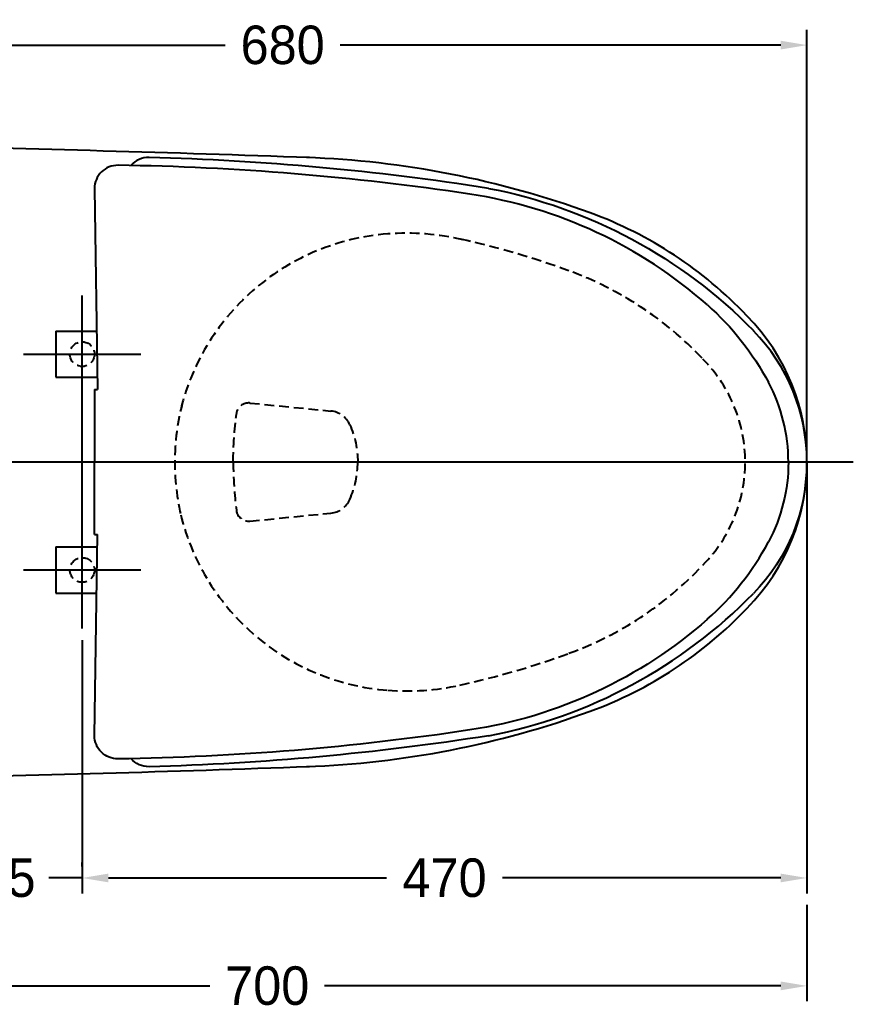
# Model space of a CAD drawing. Header units: millimetres. Extents: x 0 to 3800, y -67 to 2530.
# Drawn here: x 2417 to 2958, y 1241 to 1884 of the extents above; entities that cross this region are included whole.
import ezdxf
from ezdxf.lldxf.tags import DXFTag

# ---------------------------------------------------------------- set-up
doc = ezdxf.new("R2010")
doc.units = ezdxf.units.MM
doc.linetypes.add('DASHED2', pattern=[9.525, 6.35, -3.175])
for name, color, linetype in [('내부선 및 부속', 4, 'Continuous'), ('외형선', 3, 'Continuous'), ('점선', 6, 'DASHED2'), ('중심선', 1, 'DASHED'), ('치수선', 7, 'Continuous')]:
    doc.layers.add(name, color=color, linetype=linetype)
doc.styles.add('____', font='')
doc.styles.get('____').set_extended_font_data('굴림')
tags = doc.linetypes.add('DASHDOT', pattern=[70, 31, -13, 13, -13]).pattern_tags.tags
tags[10:11] = [DXFTag(74, 4), DXFTag(75, 0), DXFTag(340, '0'), DXFTag(46, 0.0), DXFTag(50, 0.0), DXFTag(44, 0.0), DXFTag(45, 0.0)]
tags[8:9] = [DXFTag(74, 4), DXFTag(75, 0), DXFTag(340, '0'), DXFTag(46, 0.0), DXFTag(50, 0.0), DXFTag(44, 0.0), DXFTag(45, 0.0)]
tags[6:7] = [DXFTag(74, 4), DXFTag(75, 0), DXFTag(340, '0'), DXFTag(46, 0.0), DXFTag(50, 0.0), DXFTag(44, 0.0), DXFTag(45, 0.0)]
tags[4:5] = [DXFTag(74, 4), DXFTag(75, 0), DXFTag(340, '0'), DXFTag(46, 0.0), DXFTag(50, 0.0), DXFTag(44, 0.0), DXFTag(45, 0.0)]
tags = doc.linetypes.add('DASHED', pattern=[25.72, 12.86, -12.86]).pattern_tags.tags
tags[6:7] = [DXFTag(74, 4), DXFTag(75, 0), DXFTag(340, '0'), DXFTag(46, 0.0), DXFTag(50, 0.0), DXFTag(44, 0.0), DXFTag(45, 0.0)]
tags[4:5] = [DXFTag(74, 4), DXFTag(75, 0), DXFTag(340, '0'), DXFTag(46, 0.0), DXFTag(50, 0.0), DXFTag(44, 0.0), DXFTag(45, 0.0)]
doc.dimstyles.new('MSADIM', dxfattribs={"dimtxt": 33, "dimasz": 17, "dimexe": 10, "dimexo": 7.5, "dimgap": 10, "dimtad": 0, "dimtih": 1, "dimtoh": 1, "dimdec": 0, "dimzin": 1, "dimdsep": 46, "dimtxsty": '____', "dimcen": 11.25, "dimadec": 0, "dimazin": 0, "dimtfac": 1, "dimtdec": 0, "dimtix": 1, "dimtmove": 0, "dimatfit": 3, "dimfxl": 1, "dimtolj": 1, "dimtzin": 1, "dimarcsym": 0})

# ---------------------------------------------------------------- blocks, each defined once
blk = doc.blocks.new('*D16')
at = {"layer": '치수선', "color": 0, "linetype": 'Continuous', "lineweight": -2, "transparency": 16777216}
for p, q in [((2247.8, 1789.63), (2247.8, 1877.57)), ((2927.8, 1604.63), (2927.8, 1877.57)), ((2264.8, 1867.57), (2550.52, 1867.57)), ((2910.8, 1867.57), (2625.08, 1867.57))]:
    blk.add_line(p, q, dxfattribs=at)
at = {"layer": '치수선', "color": 0, "linetype": 'Continuous', "transparency": 16777216}
for points in [[(2264.8, 1870.4), (2264.8, 1864.73), (2247.8, 1867.57)], [(2910.8, 1870.4), (2910.8, 1864.73), (2927.8, 1867.57)]]:
    blk.add_solid(points, dxfattribs=at)
at = {"layer": '치수선', "color": 0, "linetype": 'Continuous', "transparency": 16777216, "insert": (2587.8, 1867.57), "char_height": 25, "attachment_point": 5, "style": '____'}
blk.add_mtext('\\A1;680', dxfattribs=at)
blk = doc.blocks.new('*D17')
at = {"layer": '치수선', "color": 0, "linetype": 'Continuous', "lineweight": -2, "transparency": 16777216}
for p, q in [((2927.8, 1589.63), (2927.8, 1317.38)), ((2457.8, 1481.63), (2457.8, 1317.38)), ((2474.8, 1327.38), (2655.14, 1327.38)), ((2910.8, 1327.38), (2730.46, 1327.38))]:
    blk.add_line(p, q, dxfattribs=at)
at = {"layer": '치수선', "color": 0, "linetype": 'Continuous', "transparency": 16777216}
for points in [[(2474.8, 1330.21), (2474.8, 1324.55), (2457.8, 1327.38)], [(2910.8, 1330.21), (2910.8, 1324.55), (2927.8, 1327.38)]]:
    blk.add_solid(points, dxfattribs=at)
at = {"layer": '치수선', "color": 0, "linetype": 'Continuous', "transparency": 16777216, "insert": (2692.8, 1327.38), "char_height": 25, "attachment_point": 5, "style": '____'}
blk.add_mtext('\\A1;470', dxfattribs=at)
blk = doc.blocks.new('*D18')
at = {"layer": '치수선', "color": 0, "linetype": 'Continuous', "lineweight": -2, "transparency": 16777216}
for p, q in [((2927.8, 1309.88), (2927.8, 1247.38)), ((2227.8, 1264.88), (2227.8, 1267.38)), ((2244.8, 1257.38), (2540.67, 1257.38)), ((2910.8, 1257.38), (2614.93, 1257.38))]:
    blk.add_line(p, q, dxfattribs=at)
at = {"layer": '치수선', "color": 0, "linetype": 'Continuous', "transparency": 16777216}
for points in [[(2244.8, 1260.21), (2244.8, 1254.55), (2227.8, 1257.38)], [(2910.8, 1260.21), (2910.8, 1254.55), (2927.8, 1257.38)]]:
    blk.add_solid(points, dxfattribs=at)
at = {"layer": '치수선', "color": 0, "linetype": 'Continuous', "transparency": 16777216, "insert": (2577.8, 1257.38), "char_height": 25, "attachment_point": 5, "style": '____'}
blk.add_mtext('\\A1;700', dxfattribs=at)
blk = doc.blocks.new('*D20')
at = {"layer": '치수선', "color": 0, "linetype": 'Continuous', "lineweight": -2, "transparency": 16777216}
for p, q in [((2342.8, 1414.48), (2342.8, 1317.38)), ((2457.8, 1334.88), (2457.8, 1337.38)), ((2325.8, 1327.38), (2308.8, 1327.38)), ((2342.8, 1327.38), (2364.35, 1327.38)), ((2457.8, 1327.38), (2436.25, 1327.38)), ((2474.8, 1327.38), (2491.8, 1327.38))]:
    blk.add_line(p, q, dxfattribs=at)
at = {"layer": '치수선', "color": 0, "linetype": 'Continuous', "transparency": 16777216}
for points in [[(2325.8, 1330.21), (2325.8, 1324.55), (2342.8, 1327.38)], [(2474.8, 1330.21), (2474.8, 1324.55), (2457.8, 1327.38)]]:
    blk.add_solid(points, dxfattribs=at)
at = {"layer": '치수선', "color": 0, "linetype": 'Continuous', "transparency": 16777216, "insert": (2400.3, 1327.38), "char_height": 25, "attachment_point": 5, "style": '____'}
blk.add_mtext('\\A1;115', dxfattribs=at)

msp = doc.modelspace()

# ---------------------------------------------------------------- linework, layer by layer
at = {"layer": '내부선 및 부속', "linetype": 'Continuous'}
for p, q in [((2465.8, 1774.4), (2467.8, 1644.13)), ((2440.8, 1682.13), (2440.8, 1652.13)), ((2440.8, 1682.13), (2467.22, 1682.13)), ((2440.8, 1652.13), (2467.68, 1652.13)), ((2465.8, 1644.13), (2467.8, 1644.13)), ((2465.8, 1644.13), (2465.8, 1597.13)), ((2465.8, 1550.13), (2465.8, 1597.13)), ((2465.8, 1550.13), (2467.8, 1550.13)), ((2465.8, 1419.86), (2467.8, 1550.13)), ((2440.8, 1542.13), (2440.8, 1512.13)), ((2440.8, 1542.13), (2467.68, 1542.13)), ((2440.8, 1512.13), (2467.22, 1512.13))]:
    msp.add_line(p, q, dxfattribs=at)
at = {"layer": '내부선 및 부속', "linetype": 'Continuous', "flags": 128}
for points in [[(2721.37, 1774.66, -0.153281), (2893.1, 1682.36)], [(2863.22, 1699.06, -0.089429), (2902.83, 1648.95)], [(2927.8, 1597.13, -0.195798), (2893.1, 1511.9)], [(2915.8, 1597.13, -0.12324), (2902.83, 1545.31)], [(2863.22, 1495.2, -0.144538), (2709.25, 1423.38)], [(2709.25, 1423.38, -0.033715), (2481.02, 1404.63)], [(2481.02, 1404.63, -0.418484), (2465.8, 1419.63)], [(2721.37, 1419.6, -0.032318), (2501.19, 1399.54)], [(2501.19, 1399.54, -0.225843), (2489.41, 1404.77)]]:
    msp.add_lwpolyline(points, format="xyb", dxfattribs=at)
at = {"layer": '내부선 및 부속', "linetype": 'Continuous'}
for centre, radius, start, end in [((2500.8, 1779.72), 15, 88.49639, 139.40169), ((2456.27, 83.31), 1712, 81.09213, 88.49639), ((2480.8, 1774.63), 15, 89.16589, 180), ((2456.27, 89.81), 1700, 81.44192, 89.16589), ((2664.61, 1474.22), 300, 48.54405, 81.44192), ((2805.8, 1597.13), 122, 0, 44.31307), ((2805.8, 1597.13), 110, 0, 28.10288), ((2744.05, 1630.1), 180, 311.45595, 331.89712), ((2660.22, 1739.26), 325.45, 280.82872, 315.68693)]:
    msp.add_arc(centre, radius, start, end, dxfattribs=at)
at = {"layer": '외형선'}
for centre, radius, start, end in [((1993.25, -15159.37), 16965, 87.932996, 88.83668), ((2581.71, 1195.04), 600, 69.97333, 87.93929), ((2696.43, 1509.79), 265, 43.44635, 69.97333), ((2696.43, 1509.79), 265, 43.44635, 69.97333), ((2792.8, 1597.13), 135, 315.34025, 44.65975), ((2696.43, 1684.47), 265, 290.02667, 316.55365), ((2581.71, 1999.22), 600, 272.06071, 290.02667), ((1993.25, 18353.63), 16965, 271.16332, 272.067004)]:
    msp.add_arc(centre, radius, start, end, dxfattribs=at)
at = {"layer": '점선'}
for p, q in [((2566.55, 1635.44), (2619.13, 1630.22)), ((2566.55, 1558.82), (2619.13, 1564.04))]:
    msp.add_line(p, q, dxfattribs=at)
at = {"layer": '점선', "flags": 128}
for points in [[(2555.76, 1597.13, -0.032807), (2557.83, 1628.52, -0.032807)], [(2631.37, 1621.34, -0.104227), (2636.47, 1597.13)]]:
    msp.add_lwpolyline(points, format="xyb", dxfattribs=at)
at = {"layer": '점선'}
for centre in [(2457.8, 1667.13), (2457.8, 1527.13)]:
    msp.add_circle(centre, 8, dxfattribs=at)
for centre, radius, start, end in [((2667.37, 1595.57), 150, 94.35994, 166.15977), ((2668.13, 1585.59), 160, 76.74473, 94.35994), ((2581.71, 1195.04), 560, 69.97333, 77.52227), ((2696.43, 1509.79), 225, 43.44635, 69.97333), ((2792.8, 1597.13), 95, 315.34025, 44.65975), ((2667.8, 1597.13), 150, 164.94088, 195.05912), ((2565.76, 1627.48), 8, 84.33014, 172.48399), ((2617.64, 1615.29), 15, 23.80119, 84.33014), ((2795.76, 1597.13), 240, 180, 187.51601), ((2576.47, 1597.13), 60, 336.19865, 0.00005), ((2617.64, 1578.97), 15, 275.66986, 336.19865), ((2667.37, 1598.69), 150, 193.84023, 265.64006), ((2565.76, 1566.78), 8, 187.51601, 275.66986), ((2696.43, 1684.47), 225, 290.02667, 316.55365), ((2581.71, 1999.22), 560, 282.47773, 290.02667), ((2668.13, 1608.66), 160, 265.64006, 282.47773)]:
    msp.add_arc(centre, radius, start, end, dxfattribs=at)
at = {"layer": '중심선', "linetype": 'DASHDOT'}
for p, q in [((2457.8, 1489.13), (2457.8, 1705.13)), ((2419.8, 1667.13), (2495.8, 1667.13)), ((2957.8, 1597.13), (2197.8, 1597.13)), ((2419.8, 1527.13), (2495.8, 1527.13))]:
    msp.add_line(p, q, dxfattribs=at)

# ---------------------------------------------------------------- dimensions: what is measured, and where the dimension line sits
at = {"layer": '치수선', "linetype": 'Continuous'}
for base, p1, picture, middle in [((2927.8, 1867.57), (2247.8, 1782.13), '*D16', (2587.8, 1867.57)), ((2927.8, 1327.38), (2457.8, 1489.13), '*D17', (2692.8, 1327.38))]:
    dim = msp.add_linear_dim(base=base, p1=p1, p2=(2927.8, 1597.13), dimstyle='MSADIM', override={"dimtxt": 25}, dxfattribs=at)
    dim.commit()
    dim.dimension.update_dxf_attribs({"geometry": picture, "text_midpoint": middle, "dimtype": 160})
for base, p1, p2, picture, middle in [((2457.8, 1327.38), (2342.8, 1421.98), (2457.8, 1327.38), '*D20', (2400.3, 1327.38)), ((2227.8, 1257.38), (2927.8, 1317.38), (2227.8, 1257.38), '*D18', (2577.8, 1257.38))]:
    dim = msp.add_linear_dim(base=base, p1=p1, p2=p2, dimstyle='MSADIM', override={"dimtxt": 25}, dxfattribs=at)
    dim.commit()
    dim.dimension.update_dxf_attribs({"geometry": picture, "text_midpoint": middle})

doc.saveas('drawing.dxf')
